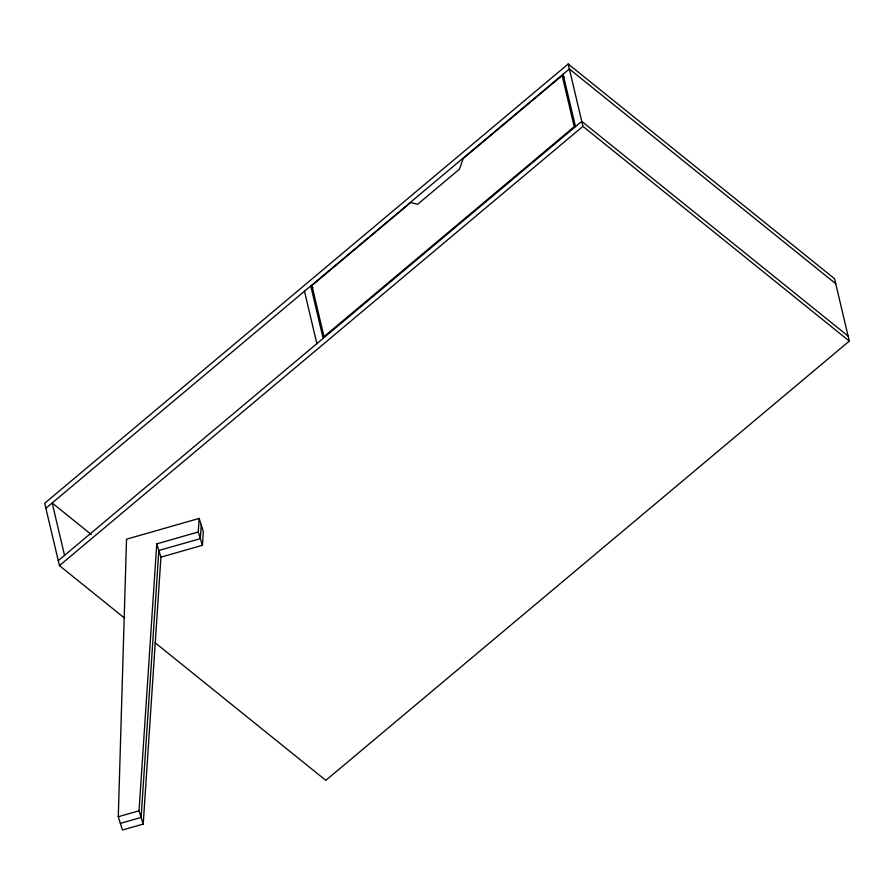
<?xml version="1.0" encoding="UTF-8"?>
<svg xmlns="http://www.w3.org/2000/svg" width="894" height="894" viewBox="0 0 894 894"><rect width="100%" height="100%" fill="white"/><g stroke="black" fill="none" stroke-linecap="round" stroke-linejoin="round"><path stroke-width="1.34" d="M118.287 816.736L126.535 539.194L199.172 518.419L203.329 531.707L202.435 545.284L160.931 557.152L143.208 824.078L122.456 830.012L118.287 816.736L139.051 810.802L156.763 543.865L198.267 531.997L199.172 518.419M201.251 525.069L200.345 538.635L158.841 550.503L141.129 817.44L120.377 823.374M155.12 642.752L325.807 780.361L849.3 341.095L834.56 278.738L568.193 63.988L44.7 503.255L59.44 565.611L124.668 618.201M45.885 508.239L569.377 68.972L835.734 283.722M562.147 75.543L463.204 158.562L459.438 169.19L417.565 204.335L410.849 202.491L311.917 285.51L323.997 336.647L574.227 126.68L562.147 75.543L564.08 77.096M58.266 560.627L581.759 121.36L848.115 336.11M59.44 565.611L582.933 126.345L568.193 63.988M582.933 126.345L849.3 341.095M312.945 287.723L310.766 285.968L323.147 338.357M91.3 534.523L52.165 502.976L64.547 555.353M198.267 531.997L202.435 545.284M156.763 543.865L160.931 557.152M139.051 810.802L143.208 824.078M563.086 74.247L575.479 126.624M304.485 291.243L316.867 343.631"/></g></svg>
